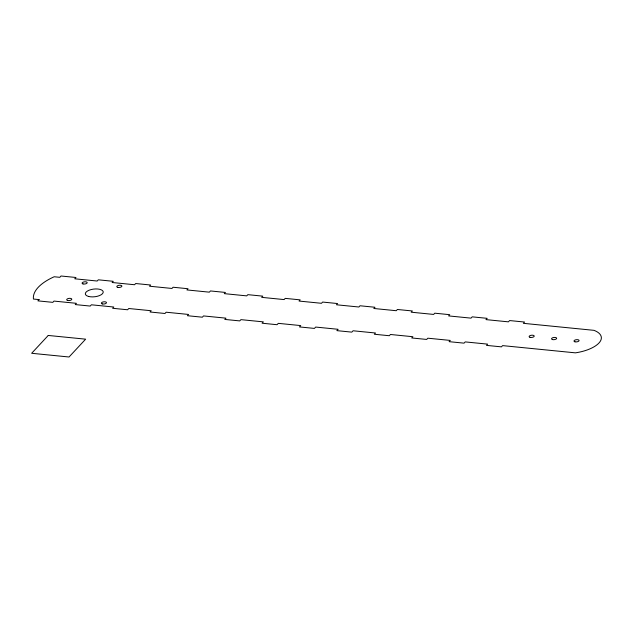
<?xml version="1.0" encoding="UTF-8"?>
<svg xmlns="http://www.w3.org/2000/svg" width="633" height="633" viewBox="0 0 633 633"><rect width="100%" height="100%" fill="white"/><g stroke="black" fill="none" stroke-linecap="round" stroke-linejoin="round"><path stroke-width="0.95" d="M39.048 299.607L37.869 300.865L52.824 302.352L53.995 301.086L76.427 303.318L75.248 304.576L90.203 306.063L91.381 304.797L113.813 307.029L112.634 308.287L127.589 309.774L128.768 308.508L151.2 310.74L150.021 311.998L164.976 313.485L166.147 312.219L188.579 314.451L187.4 315.709L202.354 317.196L203.533 315.93L225.965 318.162L224.786 319.42L239.741 320.907L240.92 319.641L263.352 321.873L262.094 323.218L277.04 324.705L278.298 323.352L300.73 325.584L299.472 326.929L314.427 328.416L315.685 327.063L338.117 329.295L336.859 330.64L351.813 332.127L353.072 330.774L375.504 333.005L374.34 334.248L389.295 335.727L390.45 334.485L412.882 336.716L411.727 337.959L426.682 339.438L427.837 338.196L450.269 340.419L449.106 341.67L464.06 343.149L465.223 341.907L487.647 344.13L486.492 345.381L501.447 346.86L502.602 345.618L575.444 352.85A30.083 12.953 -6.6 0 0 598.968 343.007A28.002 12.059 -6.6 0 0 593.991 330.339L523.356 323.328L524.559 322.047L509.605 320.559L508.41 321.849L485.978 319.618L487.173 318.336L472.218 316.848L471.023 318.138L448.591 315.907L449.739 314.68L434.784 313.193L433.637 314.427L411.205 312.196L412.352 310.969L397.397 309.482L396.258 310.716L373.826 308.485L374.973 307.258L360.019 305.771L358.871 307.005L336.44 304.774L337.587 303.547L322.632 302.06L321.485 303.294L299.053 301.063L300.184 299.86L285.23 298.372L284.106 299.583L261.674 297.352L262.798 296.149L247.843 294.661L246.72 295.872L224.288 293.641L225.411 292.438L210.465 290.951L209.333 292.161L186.901 289.93L188.033 288.727L173.078 287.24L171.954 288.45L149.523 286.219L150.646 285.016L135.691 283.529L134.568 284.739L112.136 282.508L113.26 281.305L98.313 279.818L97.181 281.028L74.757 278.797L75.976 277.483L61.021 276.004L59.803 277.317L54.193 276.756A56.638 24.378 -6.6 0 0 33.438 299.045L39.048 299.607M48.25 335.458L31.65 353.285L69.037 356.996L85.637 339.169L48.25 335.458M88.66 296.473A8.997 3.869 -6.6 0 0 103.124 292.683A8.997 3.869 -6.6 0 0 91.065 289.582A8.997 3.869 -6.6 0 0 88.66 296.473M83.034 283.932A2.572 1.108 -6.6 0 0 87.164 282.848A2.572 1.108 -6.6 0 0 83.722 281.962A2.572 1.108 -6.6 0 0 83.034 283.932M67.62 300.477A2.572 1.108 -6.6 0 0 71.758 299.401A2.572 1.108 -6.6 0 0 68.309 298.515A2.572 1.108 -6.6 0 0 67.62 300.477M117.73 287.374A2.572 1.108 -6.6 0 0 121.86 286.298A2.572 1.108 -6.6 0 0 118.418 285.412A2.572 1.108 -6.6 0 0 117.73 287.374M102.317 303.927A2.572 1.108 -6.6 0 0 106.455 302.843A2.572 1.108 -6.6 0 0 103.005 301.957A2.572 1.108 -6.6 0 0 102.317 303.927M530.066 337.349A2.572 1.108 -6.6 0 0 534.197 336.265A2.572 1.108 -6.6 0 0 530.755 335.379A2.572 1.108 -6.6 0 0 530.066 337.349M552.498 339.573A2.572 1.108 -6.6 0 0 556.629 338.489A2.572 1.108 -6.6 0 0 553.187 337.603A2.572 1.108 -6.6 0 0 552.498 339.573M574.93 341.796A2.572 1.108 -6.6 0 0 579.06 340.72A2.572 1.108 -6.6 0 0 575.619 339.834A2.572 1.108 -6.6 0 0 574.93 341.796"/></g></svg>
